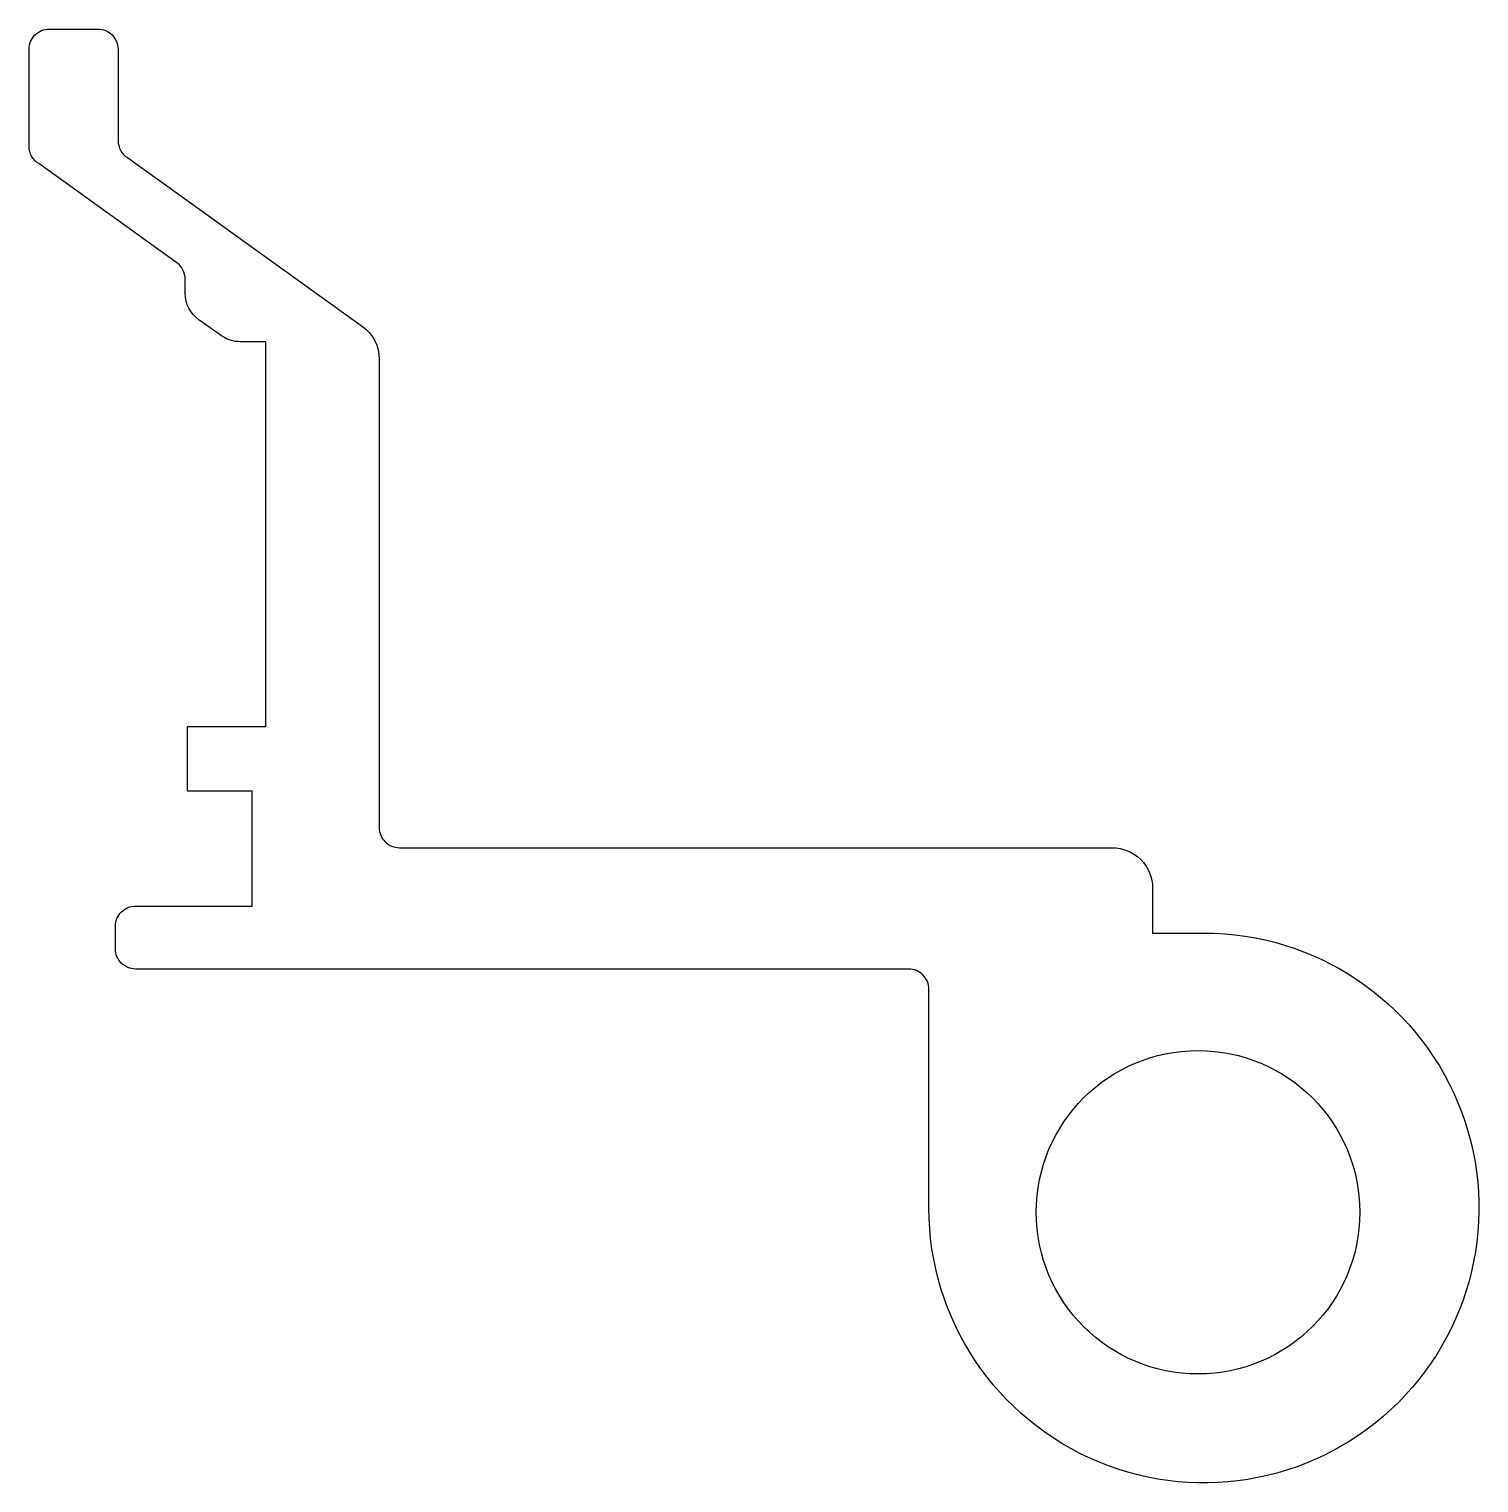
# Model space of a CAD drawing. Extents: x 159.8 to 195.6, y 205.7 to 241.7.
import ezdxf

# ---------------------------------------------------------------- set-up
doc = ezdxf.new("R2010")
doc.units = 0
doc.layers.get('0').update_dxf_attribs({"linetype": 'CONTINUOUS'})

msp = doc.modelspace()

# ---------------------------------------------------------------- linework, layer by layer
at = {"linetype": 'CONTINUOUS'}
msp.add_lwpolyline([(163.704, 224.455), (165.647, 224.455), (165.647, 233.969), (165.012, 233.969, -0.155219), (164.55, 234.116), (163.988, 234.514, -0.243349), (163.65, 235.167), (163.65, 235.516, 0.24151), (163.442, 235.922), (160.028, 238.374, -0.260953), (159.789, 238.8), (159.789, 241.203, -0.414214), (160.289, 241.703), (161.489, 241.703, -0.414214), (161.989, 241.203), (161.989, 238.944, 0.255186), (162.219, 238.524), (168.031, 234.349, -0.24151), (168.447, 233.537), (168.447, 221.955, 0.414214), (168.947, 221.455), (186.571, 221.455, -0.414214), (187.571, 220.455), (187.571, 219.345), (188.839, 219.345, -2.414214), (182.039, 212.545), (182.039, 217.955, 0.414214), (181.539, 218.455), (162.423, 218.455, -0.414214), (161.923, 218.955), (161.923, 219.511, -0.414214), (162.423, 220.011), (165.304, 220.011), (165.304, 222.855), (163.704, 222.855)], format="xyb", close=True, dxfattribs=at)
msp.add_circle((188.694, 212.439), 4)

doc.saveas('drawing.dxf')
